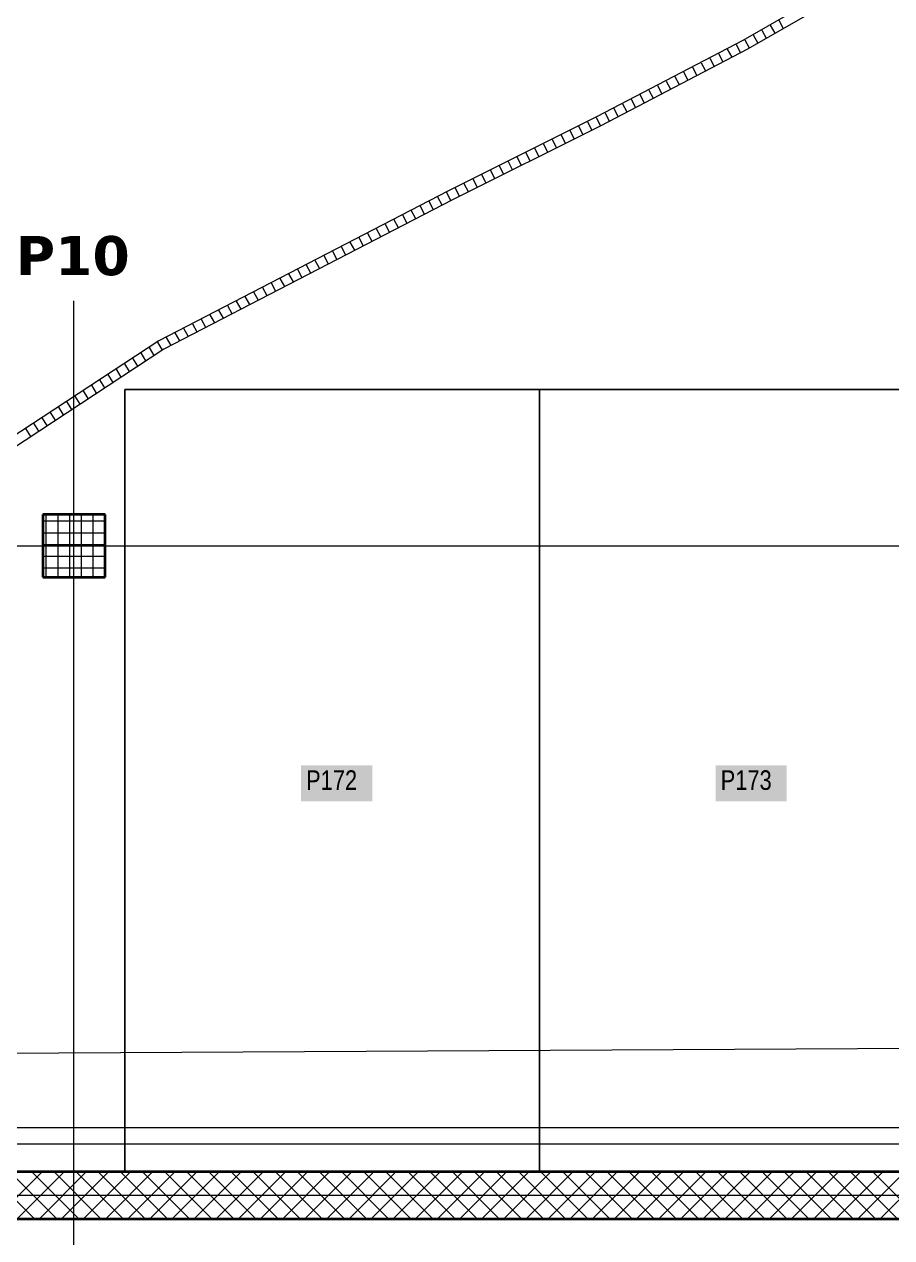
# Model space of a CAD drawing. Extents: x -882 to 613, y -179 to 366.
# Drawn here: x -244 to -133.1, y -91.3 to 63.8 of the extents above; entities that cross this region are included whole.
import ezdxf
from ezdxf.lldxf.tags import DXFTag

# ---------------------------------------------------------------- set-up
doc = ezdxf.new("R2010")
doc.units = 0
doc.layers.get('0').update_dxf_attribs({"lineweight": 13})
for name, color, linetype, lineweight, true_color in [('A-DETL-____-OTLN', 5, 'Continuous', 9, 0x0000ff), ('EL01_WAN_Röhre Decke', 1, 'Continuous', 13, 0xff0000), ('S-GRID-____-IDEN', 7, 'Continuous', 9, 0x5555aa)]:
    doc.layers.add(name, color=color, linetype=linetype, lineweight=lineweight, true_color=true_color)
for name, color, linetype, lineweight in [('A-FLOR-____-OTLN', 7, 'Continuous', 9), ('A-WALL-____-MCUT', 7, 'Continuous', 35), ('A-WALL-____-PATT', 7, 'Continuous', 35), ('C-PRKG-____-IDEN', 7, 'Continuous', 5), ('C-PRKG-____-OTLN', 7, 'Continuous', 9), ('S-COLS-____-MCUT', 7, 'Continuous', 35), ('S-COLS-____-OTLN', 7, 'Continuous', 9), ('S-GRID-____-OTLN', 7, 'Continuous', 5)]:
    doc.layers.add(name, color=color, linetype=linetype, lineweight=lineweight)
doc.styles.get("Standard").update_dxf_attribs({"font": 'arial.ttf'})
tags = doc.linetypes.add('_Rasterlinie_', pattern=[0.375, 0.2, -0.05, 0.075, -0.05]).pattern_tags.tags
tags[10:11] = [DXFTag(74, 4), DXFTag(75, 0), DXFTag(340, '0'), DXFTag(46, 1.0), DXFTag(50, 0.0), DXFTag(44, 0.0), DXFTag(45, 0.0)]
tags[8:9] = [DXFTag(74, 4), DXFTag(75, 0), DXFTag(340, '0'), DXFTag(46, 1.0), DXFTag(50, 0.0), DXFTag(44, 0.0), DXFTag(45, 0.0)]
tags[6:7] = [DXFTag(74, 4), DXFTag(75, 0), DXFTag(340, '0'), DXFTag(46, 1.0), DXFTag(50, 0.0), DXFTag(44, 0.0), DXFTag(45, 0.0)]
tags[4:5] = [DXFTag(74, 4), DXFTag(75, 0), DXFTag(340, '0'), DXFTag(46, 1.0), DXFTag(50, 0.0), DXFTag(44, 0.0), DXFTag(45, 0.0)]
tags = doc.linetypes.add('_Strichliert - Fein_', pattern=[0.15, 0.1, -0.05]).pattern_tags.tags
tags[6:7] = [DXFTag(74, 4), DXFTag(75, 0), DXFTag(340, '0'), DXFTag(46, 1.0), DXFTag(50, 0.0), DXFTag(44, 0.0), DXFTag(45, 0.0)]
tags[4:5] = [DXFTag(74, 4), DXFTag(75, 0), DXFTag(340, '0'), DXFTag(46, 1.0), DXFTag(50, 0.0), DXFTag(44, 0.0), DXFTag(45, 0.0)]
tags = doc.linetypes.add('Gestrichelt', pattern=[0.1, 0.05, -0.05]).pattern_tags.tags
tags[6:7] = [DXFTag(74, 4), DXFTag(75, 0), DXFTag(340, '0'), DXFTag(46, 1.0), DXFTag(50, 0.0), DXFTag(44, 0.0), DXFTag(45, 0.0)]
tags[4:5] = [DXFTag(74, 4), DXFTag(75, 0), DXFTag(340, '0'), DXFTag(46, 1.0), DXFTag(50, 0.0), DXFTag(44, 0.0), DXFTag(45, 0.0)]

# ---------------------------------------------------------------- blocks, each defined once
blk = doc.blocks.new('Referenz-A0UJ2JE1XE', base_point=(-855.98, -164.75))
at = {"layer": 'A-DETL-____-OTLN', "color": 0, "linetype": '_Strichliert - Fein_', "ltscale": 0.13}
blk.add_line((-764.79, -70.6), (368.1, -64.24), dxfattribs=at)
at = {"layer": 'A-DETL-____-OTLN', "color": 0, "linetype": 'Gestrichelt', "ltscale": 0.13}
blk.add_line((368.1, -77.24), (-653.37, -77.24), dxfattribs=at)
at = {"layer": 'A-FLOR-____-OTLN', "color": 0, "linetype": 'Continuous', "ltscale": 0.13}
blk.add_line((-653.37, -79.25), (284.83, -79.25), dxfattribs=at)
at = {"layer": 'A-WALL-____-MCUT', "color": 0, "linetype": 'Continuous', "ltscale": 0.35}
for p, q in [((368.1, -82.84), (-653.37, -82.84)), ((-798.37, -88.84), (368.1, -88.84))]:
    blk.add_line(p, q, dxfattribs=at)
at = {"layer": 'A-WALL-____-PATT', "color": 0, "linetype": 'Continuous', "lineweight": 9, "ltscale": 0.13}
for p, q in [((-242.7, -88.84), (-248.7, -82.84)), ((-247.76, -88.84), (-241.76, -82.84)), ((-239.87, -88.84), (-245.87, -82.84)), ((-244.93, -88.84), (-238.93, -82.84)), ((-237.04, -88.84), (-243.04, -82.84)), ((-242.1, -88.84), (-236.1, -82.84)), ((-234.22, -88.84), (-240.22, -82.84)), ((-239.28, -88.84), (-233.28, -82.84)), ((-231.39, -88.84), (-237.39, -82.84)), ((-236.45, -88.84), (-230.45, -82.84)), ((-228.56, -88.84), (-234.56, -82.84)), ((-233.62, -88.84), (-227.62, -82.84)), ((-225.73, -88.84), (-231.73, -82.84)), ((-230.79, -88.84), (-224.79, -82.84)), ((-222.9, -88.84), (-228.9, -82.84)), ((-227.96, -88.84), (-221.96, -82.84)), ((-220.07, -88.84), (-226.07, -82.84)), ((-225.13, -88.84), (-219.13, -82.84)), ((-217.25, -88.84), (-223.25, -82.84)), ((-222.3, -88.84), (-216.3, -82.84)), ((-214.42, -88.84), (-220.42, -82.84)), ((-219.48, -88.84), (-213.48, -82.84)), ((-211.59, -88.84), (-217.59, -82.84)), ((-216.65, -88.84), (-210.65, -82.84)), ((-208.76, -88.84), (-214.76, -82.84)), ((-213.82, -88.84), (-207.82, -82.84)), ((-205.93, -88.84), (-211.93, -82.84)), ((-210.99, -88.84), (-204.99, -82.84)), ((-203.1, -88.84), (-209.1, -82.84)), ((-208.16, -88.84), (-202.16, -82.84)), ((-200.27, -88.84), (-206.27, -82.84)), ((-205.33, -88.84), (-199.33, -82.84)), ((-197.45, -88.84), (-203.45, -82.84)), ((-202.51, -88.84), (-196.51, -82.84)), ((-194.62, -88.84), (-200.62, -82.84)), ((-199.68, -88.84), (-193.68, -82.84)), ((-191.79, -88.84), (-197.79, -82.84)), ((-196.85, -88.84), (-190.85, -82.84)), ((-188.96, -88.84), (-194.96, -82.84)), ((-194.02, -88.84), (-188.02, -82.84)), ((-186.13, -88.84), (-192.13, -82.84)), ((-191.19, -88.84), (-185.19, -82.84)), ((-183.3, -88.84), (-189.3, -82.84)), ((-188.36, -88.84), (-182.36, -82.84)), ((-180.48, -88.84), (-186.48, -82.84)), ((-185.53, -88.84), (-179.53, -82.84)), ((-177.65, -88.84), (-183.65, -82.84)), ((-182.71, -88.84), (-176.71, -82.84)), ((-174.82, -88.84), (-180.82, -82.84)), ((-179.88, -88.84), (-173.88, -82.84)), ((-171.99, -88.84), (-177.99, -82.84)), ((-177.05, -88.84), (-171.05, -82.84)), ((-169.16, -88.84), (-175.16, -82.84)), ((-174.22, -88.84), (-168.22, -82.84)), ((-166.33, -88.84), (-172.33, -82.84)), ((-171.39, -88.84), (-165.39, -82.84)), ((-163.51, -88.84), (-169.51, -82.84)), ((-168.56, -88.84), (-162.56, -82.84)), ((-160.68, -88.84), (-166.68, -82.84)), ((-165.74, -88.84), (-159.74, -82.84)), ((-157.85, -88.84), (-163.85, -82.84)), ((-162.91, -88.84), (-156.91, -82.84)), ((-155.02, -88.84), (-161.02, -82.84)), ((-160.08, -88.84), (-154.08, -82.84)), ((-152.19, -88.84), (-158.19, -82.84)), ((-157.25, -88.84), (-151.25, -82.84)), ((-149.36, -88.84), (-155.36, -82.84)), ((-154.42, -88.84), (-148.42, -82.84)), ((-146.53, -88.84), (-152.53, -82.84)), ((-151.59, -88.84), (-145.59, -82.84)), ((-143.71, -88.84), (-149.71, -82.84)), ((-148.77, -88.84), (-142.77, -82.84)), ((-140.88, -88.84), (-146.88, -82.84)), ((-145.94, -88.84), (-139.94, -82.84)), ((-138.05, -88.84), (-144.05, -82.84)), ((-143.11, -88.84), (-137.11, -82.84)), ((-135.22, -88.84), (-141.22, -82.84)), ((-140.28, -88.84), (-134.28, -82.84)), ((-132.39, -88.84), (-138.39, -82.84)), ((-137.45, -88.84), (-131.45, -82.84)), ((-129.56, -88.84), (-135.56, -82.84)), ((-134.62, -88.84), (-128.62, -82.84))]:
    blk.add_line(p, q, dxfattribs=at)
at = {"layer": 'C-PRKG-____-IDEN', "color": 7, "linetype": 'Continuous', "ltscale": 0.13, "true_color": 0xffffff}
for points in [[(-208.63, -35.51), (-199.55, -35.51), (-208.63, -30.91)], [(-199.55, -35.51), (-208.63, -30.91), (-199.55, -30.91)], [(-155.63, -35.51), (-146.55, -35.51), (-155.63, -30.91)], [(-146.55, -35.51), (-155.63, -30.91), (-146.55, -30.91)]]:
    blk.add_solid(points, dxfattribs=at)
at = {"layer": 'C-PRKG-____-OTLN', "color": 0, "linetype": 'Continuous', "ltscale": 0.13}
for p, q in [((-178.17, 17.14), (-231.17, 17.14)), ((-231.17, -82.83), (-231.17, 17.14)), ((-178.17, 17.14), (-231.17, 17.14)), ((-231.17, 17.14), (-231.17, -82.83)), ((-231.17, -82.83), (-231.17, 17.14)), ((-231.17, 17.14), (-178.17, 17.14)), ((-231.17, 17.14), (-231.17, 17.14)), ((-125.17, 17.14), (-178.17, 17.14)), ((-178.17, -82.83), (-178.17, 17.14)), ((-125.17, 17.14), (-178.17, 17.14)), ((-178.17, 17.14), (-178.17, -82.83)), ((-178.17, -82.83), (-178.17, 17.14)), ((-178.17, 17.14), (-125.17, 17.14)), ((-178.17, 17.14), (-178.17, 17.14)), ((-178.17, -82.83), (-178.17, 17.14)), ((-178.17, -82.83), (-178.17, 17.14)), ((-178.17, 17.14), (-178.17, -82.83)), ((-178.17, 17.14), (-178.17, 17.14)), ((-231.17, -82.83), (-231.17, -82.83)), ((-178.17, -82.83), (-178.17, -82.83)), ((-178.17, -82.83), (-178.17, -82.83))]:
    blk.add_line(p, q, dxfattribs=at)
at = {"layer": 'S-COLS-____-MCUT', "color": 0, "linetype": 'Continuous', "ltscale": 0.35}
for p, q in [((-233.67, 1.16), (-241.67, 1.16)), ((-241.67, 1.16), (-241.67, -6.84)), ((-233.67, -6.84), (-233.67, 1.16)), ((-241.67, -6.84), (-233.67, -6.84))]:
    blk.add_line(p, q, dxfattribs=at)
at = {"layer": 'S-COLS-____-OTLN', "color": 0, "linetype": 'Continuous', "ltscale": 0.13}
for p, q in [((-241.67, 0.33), (-233.67, 0.33)), ((-241.21, -6.84), (-241.21, 1.16)), ((-239.71, -6.84), (-239.71, 1.16)), ((-238.21, -6.84), (-238.21, 1.16)), ((-236.71, -6.84), (-236.71, 1.16)), ((-235.21, -6.84), (-235.21, 1.16)), ((-233.71, -6.84), (-233.71, 1.16)), ((-241.67, -1.17), (-233.67, -1.17)), ((-241.67, -2.67), (-233.67, -2.67)), ((-241.67, -4.17), (-233.67, -4.17)), ((-241.67, -5.67), (-233.67, -5.67))]:
    blk.add_line(p, q, dxfattribs=at)
at = {"layer": 'S-GRID-____-OTLN', "color": 0, "linetype": '_Rasterlinie_', "ltscale": 0.13}
for p, q in [((-237.67, -147.33), (-237.67, 28.45)), ((-855.98, -2.84), (368.1, -2.84)), ((-855.98, -85.84), (368.1, -85.84))]:
    blk.add_line(p, q, dxfattribs=at)
at = {"layer": 'C-PRKG-____-IDEN', "color": 0, "linetype": 'Continuous', "ltscale": 0.13, "char_height": 2.5, "attachment_point": 1}
for s, insert in [('{\\W0.8;\\fArial;P172}', (-208, -31.54)), ('{\\W0.8;\\fArial;P173}', (-155, -31.54))]:
    blk.add_mtext(s, dxfattribs=dict(at, insert=insert))
at = {"layer": 'S-GRID-____-IDEN', "color": 0, "linetype": 'Continuous', "lineweight": 5, "ltscale": 0.13, "insert": (-245.11, 36.74), "char_height": 5, "attachment_point": 1}
blk.add_mtext('{\\fVerdana|b1|i0;P10}', dxfattribs=at)
blk = doc.blocks.new('Flexrohr-A0UJ2JF7XE', base_point=(-297.98, -71.15))
at = {"color": 0, "linetype": 'ByBlock', "lineweight": -2, "ltscale": 0.13}
for p, q in [((-134.19, 72.06), (-152.17, 61.71)), ((-133.53, 70.99), (-151.57, 60.6)), ((-148.66, 63.69), (-148.08, 62.65)), ((-147.57, 64.31), (-146.99, 63.28)), ((-150.84, 62.43), (-150.27, 61.39)), ((-149.75, 63.06), (-149.17, 62.02)), ((-152.17, 61.71), (-170.88, 51.95)), ((-151.57, 60.6), (-170.31, 50.82)), ((-154.16, 60.63), (-153.59, 59.59)), ((-153.04, 61.21), (-152.47, 60.17)), ((-151.93, 61.8), (-151.36, 60.77)), ((-156.39, 59.46), (-155.83, 58.42)), ((-155.27, 60.05), (-154.71, 59.01)), ((-159.74, 57.72), (-159.18, 56.67)), ((-158.62, 58.3), (-158.06, 57.26)), ((-157.51, 58.88), (-156.95, 57.84)), ((-163.09, 55.97), (-162.54, 54.92)), ((-161.97, 56.55), (-161.42, 55.51)), ((-160.85, 57.14), (-160.3, 56.09)), ((-165.32, 54.81), (-164.77, 53.76)), ((-164.2, 55.39), (-163.65, 54.34)), ((-168.67, 53.06), (-168.13, 52.01)), ((-167.55, 53.64), (-167.01, 52.59)), ((-166.44, 54.22), (-165.89, 53.17)), ((-170.88, 51.95), (-189.87, 42.49)), ((-172.03, 51.33), (-171.49, 50.28)), ((-170.9, 51.9), (-170.36, 50.84)), ((-169.78, 52.48), (-169.24, 51.42)), ((-170.31, 50.82), (-189.29, 41.37)), ((-175.41, 49.65), (-174.87, 48.59)), ((-174.28, 50.21), (-173.75, 49.15)), ((-173.16, 50.77), (-172.62, 49.72)), ((-177.67, 48.52), (-177.13, 47.47)), ((-176.54, 49.09), (-176, 48.03)), ((-181.05, 46.84), (-180.51, 45.78)), ((-179.92, 47.4), (-179.39, 46.35)), ((-178.8, 47.96), (-178.26, 46.91)), ((-184.43, 45.15), (-183.9, 44.1)), ((-183.31, 45.72), (-182.77, 44.66)), ((-182.18, 46.28), (-181.64, 45.22)), ((-187.82, 43.47), (-187.28, 42.41)), ((-186.69, 44.03), (-186.15, 42.98)), ((-185.56, 44.59), (-185.02, 43.54)), ((-189.87, 42.49), (-226.82, 23.36)), ((-190.07, 42.34), (-189.53, 41.29)), ((-188.95, 42.91), (-188.41, 41.85)), ((-189.29, 41.37), (-226.18, 22.27)), ((-193.43, 40.6), (-192.89, 39.55)), ((-192.31, 41.18), (-191.77, 40.13)), ((-191.19, 41.76), (-190.65, 40.71)), ((-196.79, 38.86), (-196.24, 37.81)), ((-195.67, 39.44), (-195.12, 38.39)), ((-194.55, 40.02), (-194.01, 38.97)), ((-199.03, 37.7), (-198.48, 36.66)), ((-197.91, 38.28), (-197.36, 37.24)), ((-202.39, 35.96), (-201.83, 34.92)), ((-201.27, 36.54), (-200.71, 35.5)), ((-200.15, 37.12), (-199.59, 36.08)), ((-205.75, 34.23), (-205.18, 33.18)), ((-204.63, 34.8), (-204.07, 33.76)), ((-203.51, 35.38), (-202.95, 34.34)), ((-207.99, 33.07), (-207.42, 32.03)), ((-206.87, 33.65), (-206.3, 32.6)), ((-211.35, 31.33), (-210.77, 30.29)), ((-210.23, 31.91), (-209.66, 30.87)), ((-209.11, 32.49), (-208.54, 31.45)), ((-214.71, 29.59), (-214.13, 28.55)), ((-213.59, 30.17), (-213.01, 29.13)), ((-212.47, 30.75), (-211.89, 29.71)), ((-216.95, 28.43), (-216.36, 27.4)), ((-215.83, 29.01), (-215.25, 27.97)), ((-220.3, 26.69), (-219.72, 25.66)), ((-219.18, 27.27), (-218.6, 26.24)), ((-218.06, 27.85), (-217.48, 26.82)), ((-223.66, 24.95), (-223.07, 23.92)), ((-222.54, 25.53), (-221.95, 24.5)), ((-221.42, 26.11), (-220.84, 25.08)), ((-226.82, 23.36), (-259.37, 2.02)), ((-225.9, 23.79), (-225.31, 22.77)), ((-224.78, 24.37), (-224.19, 23.34)), ((-226.18, 22.27), (-258.65, 0.99)), ((-229.12, 21.8), (-228.52, 20.78)), ((-228.06, 22.5), (-227.46, 21.47)), ((-227.01, 23.19), (-226.41, 22.16)), ((-231.23, 20.42), (-230.62, 19.41)), ((-230.17, 21.11), (-229.57, 20.1)), ((-233.34, 19.04), (-232.72, 18.03)), ((-232.28, 19.73), (-231.67, 18.72)), ((-235.45, 17.66), (-234.83, 16.65)), ((-234.39, 18.35), (-233.78, 17.34)), ((-238.61, 15.58), (-237.98, 14.58)), ((-237.56, 16.27), (-236.93, 15.27)), ((-236.5, 16.97), (-235.88, 15.96)), ((-240.72, 14.2), (-240.09, 13.2)), ((-239.67, 14.89), (-239.04, 13.89)), ((-242.83, 12.82), (-242.19, 11.82)), ((-241.78, 13.51), (-241.14, 12.51)), ((-243.89, 12.13), (-243.24, 11.13))]:
    blk.add_line(p, q, dxfattribs=at)

msp = doc.modelspace()

# ---------------------------------------------------------------- block references
at = {"color": 9, "lineweight": 25, "ltscale": 0.25, "true_color": 0xc0c0c0}
msp.add_blockref('Referenz-A0UJ2JE1XE', (-855.98, -164.75), dxfattribs=at)
at = {"layer": 'EL01_WAN_Röhre Decke', "color": 1, "ltscale": 0.13, "true_color": 0xff0000}
msp.add_blockref('Flexrohr-A0UJ2JF7XE', (-297.98, -71.15), dxfattribs=at)

doc.saveas('drawing.dxf')
